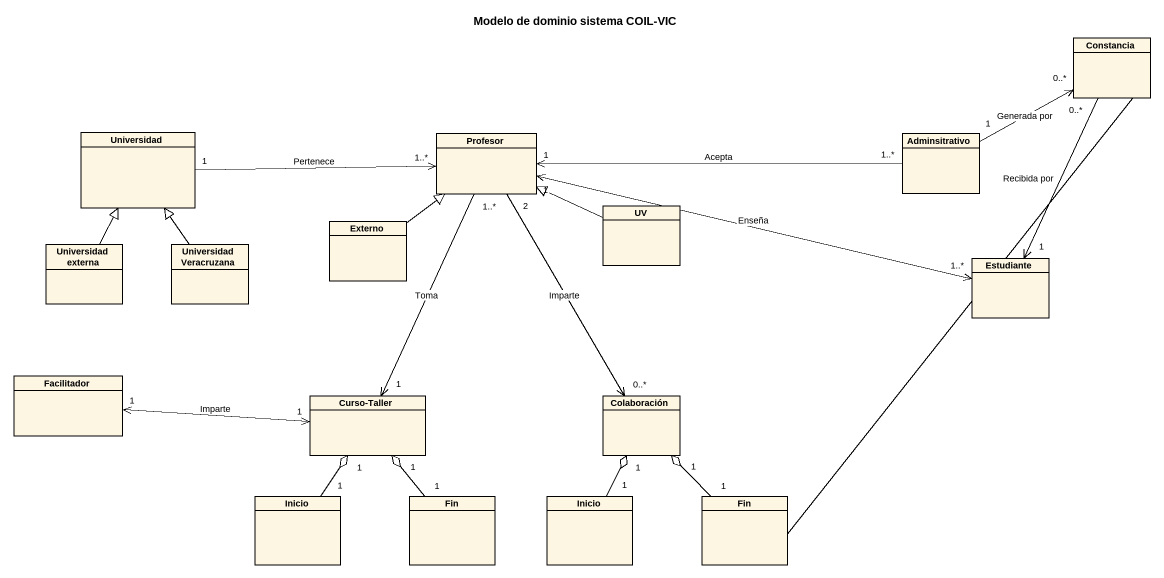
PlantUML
@startuml
title Modelo de dominio sistema COIL-VIC
hide circle
hide empty members
class Constancia
class Universidad
class Profesor
class Adminsitrativo
class UV
class "Universidad externa" as Universidad_externa
class "Universidad Veracruzana" as Universidad_Veracruzana
class Externo
class Estudiante
class Facilitador
class "Curso-Taller" as Curso_Taller
class Colaboración
class Inicio
class Fin
class "Inicio" as Inicio_2
class "Fin" as Fin_2
Constancia "0..*" <-left- "1" Adminsitrativo : Generada por
Profesor "1..*" <-left- "1" Universidad : Pertenece
Profesor "1" <-right- "1..*" Adminsitrativo : Acepta
Profesor "1" <-right-> "1..*" Estudiante : Enseña
Profesor "1..*" --> "1" Curso_Taller : Toma
Profesor "2" --> "0..*" Colaboración : Imparte
UV -left-|> Profesor
Universidad_externa -up-|> Universidad
Universidad_Veracruzana -up-|> Universidad
Externo -up-|> Profesor
Estudiante "1" <-up- "0..*" Constancia : Recibida por
Curso_Taller "1" <-left-> "1" Facilitador : Imparte
Inicio "1" -up-o "1" Curso_Taller
Fin "1" -up-o "1" Curso_Taller
Inicio_2 "1" -up-o "1" Colaboración
Fin_2 -up- Constancia
Fin_2 "1" -up-o "1" Colaboración
@enduml
